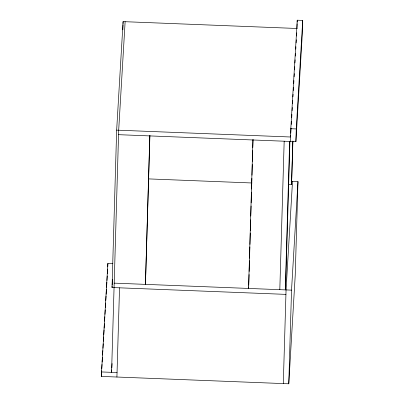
<?xml version="1.0" encoding="UTF-8"?>
<svg xmlns="http://www.w3.org/2000/svg" width="404" height="404" viewBox="0 0 404 404"><rect width="100%" height="100%" fill="white"/><g stroke="black" fill="none" stroke-linecap="round" stroke-linejoin="round"><path stroke-width="0.61" d="M291.249 181.356L297.975 181.618L295.228 275.286L288.779 383.8L101.288 376.407L107.863 263.428L112.862 263.625M107.767 266.776L107.863 263.428M285.931 294.38L112.034 287.522L116.655 130.138L123.104 21.624L297.001 28.482M122.861 29.81L123.008 24.77M123.048 23.513L123.104 21.624M116.913 377.023L119.533 287.815M149.803 135.911L145.445 284.376L149.919 135.264M252.924 139.981L248.566 288.441L248.657 286.86M248.753 285.274L249.066 274.584M249.157 271.438L249.47 260.742M249.546 258.227L249.879 246.905M249.955 244.385L250.283 233.063M250.359 230.548L250.672 219.852M250.783 216.079L251.081 206.015M251.172 202.869L251.485 192.173M251.581 189.027L251.894 178.336M251.985 175.19L252.298 164.494M252.394 161.347L252.707 150.652M252.798 147.511L253.04 139.329M279.81 289.673L284.174 141.213M289.643 141.425L285.28 289.89L285.82 280.846L289.921 141.193M283.31 383.583L286.062 289.921L292.511 181.406M290.425 141.461L290.799 128.714L297.243 20.2L302.712 20.417L302.338 33.158L295.89 141.673L118.554 134.678M288.395 184.416L291.542 184.537L292.814 141.132M292.91 141.112L291.542 184.537M296.996 28.694L297.137 23.841M297.192 22.018L297.243 20.2M288.779 383.8L291.531 290.138L297.975 181.618M295.89 141.673L296.268 128.932L302.712 20.417M101.288 376.407L101.621 370.761M101.732 368.877L101.995 364.489M102.141 361.979L102.404 357.585M102.555 355.076L102.813 350.687M102.964 348.177L103.222 343.789M103.373 341.279L103.636 336.886M103.747 335.007L104.045 329.987M104.156 328.109L104.419 323.715M104.565 321.205L104.828 316.817M104.974 314.307L105.237 309.913M105.383 307.409L105.646 303.015M105.797 300.505L106.055 296.117M106.166 294.233L106.464 289.219M106.58 287.335L106.878 282.315M106.989 280.437L107.247 276.043M107.398 273.533L107.661 269.145M125.134 21.705L118.685 130.219L111.575 372.347L111.721 369.837M112.034 287.522L112.105 286.264M112.181 285.012L112.514 279.366M111.832 367.953L112.095 363.565M290.668 135.118L290.557 136.996L116.655 130.138M290.779 133.234L291.077 128.214M291.299 124.452L291.486 121.316M291.708 117.554L291.895 114.418M292.117 110.656L292.304 107.52M292.531 103.752L292.718 100.616M292.94 96.854L293.087 94.344M293.314 90.582L293.501 87.446M293.723 83.684L293.91 80.547M294.132 76.78L294.319 73.644M294.541 69.882L294.728 66.746M294.95 62.984L295.137 59.848M295.359 56.08L295.511 53.575M295.773 49.182L295.92 46.672M296.142 42.91L296.329 39.774M296.556 36.012L296.743 32.875M290.799 128.714L296.268 128.932M148.758 178.906L251.914 182.977M114.196 283.138L291.531 290.138M101.419 371.943L117.044 372.559"/></g></svg>
